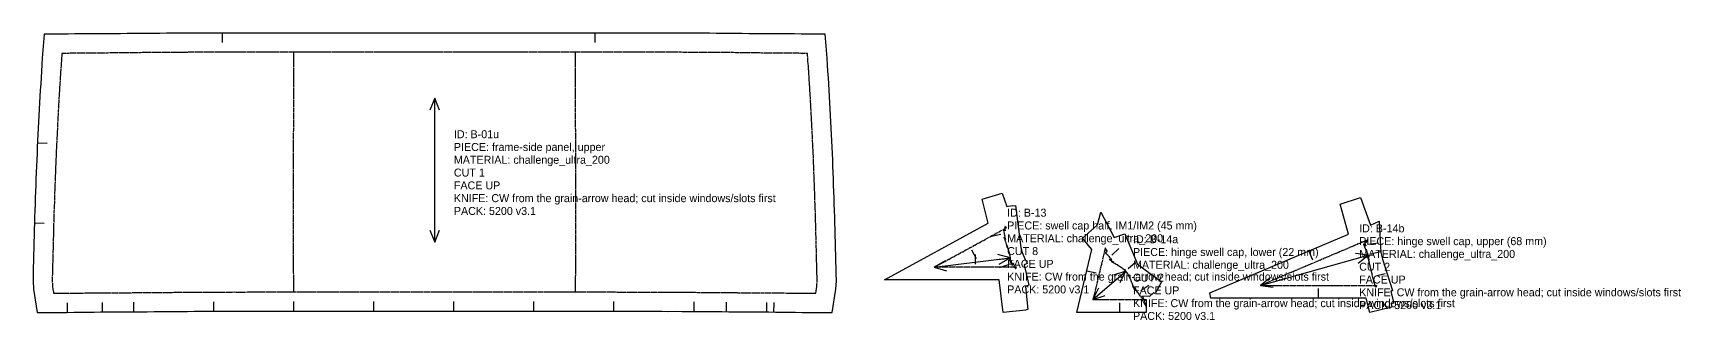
# Model space of a CAD drawing. Header units: millimetres. Extents: x 0 to 2076, y -5 to 654.
# Drawn here: x 1046 to 2076, y -5 to 175 of the extents above; entities that cross this region are included whole.
import ezdxf

# ---------------------------------------------------------------- set-up
doc = ezdxf.new("R2010")
doc.units = ezdxf.units.MM
doc.linetypes.add('DASHED', pattern=[1.524, 1.27, -0.254])
for name, color, linetype in [('CUT', 7, 'Continuous'), ('GRAIN', 5, 'Continuous'), ('NOTCH', 1, 'Continuous'), ('SEW', 3, 'Continuous'), ('TEXT', 2, 'Continuous')]:
    doc.layers.add(name, color=color, linetype=linetype)

# ---------------------------------------------------------------- blocks, each defined once
blk = doc.blocks.new('B-01u_2')
at = {"layer": 'CUT'}
blk.add_lwpolyline([(649.4, 633.2), (651.8, 618.6), (666.2, 618.6), (670.4, 618.6), (674.6, 618.7), (678.8, 618.7), (683, 618.8), (687.2, 618.8), (691.2, 618.9), (695.5, 618.9), (699.6, 618.9), (703.8, 618.9), (708.1, 618.9), (712.2, 619), (716.3, 619), (720.5, 619), (724.7, 619.1), (728.8, 619.1), (733.1, 619.1), (737.2, 619.2), (741.4, 619.2), (745.6, 619.2), (749.7, 619.3), (753.9, 619.3), (758.1, 619.3), (762.2, 619.3), (766.4, 619.3), (770.6, 619.3), (774.7, 619.4), (778.9, 619.3), (783.1, 619.4), (787.3, 619.4), (791.4, 619.4), (795.6, 619.4), (799.8, 619.4), (804, 619.4), (808.2, 619.4), (812.3, 619.4), (816.5, 619.4), (820.7, 619.4), (824.8, 619.4), (829, 619.4), (833.2, 619.4), (837.4, 619.4), (841.5, 619.4), (845.7, 619.4), (849.9, 619.4), (854.1, 619.4), (858.2, 619.4), (862.4, 619.4), (866.6, 619.4), (870.8, 619.4), (874.9, 619.4), (879.1, 619.4), (883.3, 619.4), (887.5, 619.4), (891.6, 619.4), (895.8, 619.4), (900, 619.4), (904.2, 619.4), (908.4, 619.4), (912.5, 619.4), (916.7, 619.4), (920.9, 619.4), (925.1, 619.4), (929.2, 619.4), (933.4, 619.4), (937.6, 619.4), (941.8, 619.4), (945.9, 619.4), (950.1, 619.4), (954.3, 619.4), (958.5, 619.4), (962.6, 619.4), (966.8, 619.4), (971, 619.4), (975.2, 619.4), (979.3, 619.4), (983.5, 619.4), (987.7, 619.4), (991.9, 619.4), (996.1, 619.4), (1000.2, 619.4), (1004.4, 619.4), (1008.6, 619.4), (1012.7, 619.4), (1016.9, 619.3), (1021.1, 619.3), (1025.3, 619.3), (1029.4, 619.3), (1033.6, 619.3), (1037.8, 619.3), (1041.9, 619.3), (1046.1, 619.2), (1050.3, 619.3), (1054.4, 619.2), (1058.6, 619.2), (1062.7, 619.2), (1066.9, 619.1), (1071.2, 619.1), (1075.3, 619.1), (1079.5, 619.1), (1083.7, 619), (1087.8, 619), (1091.9, 618.9), (1096.2, 618.9), (1100.3, 618.9), (1104.5, 618.9), (1108.8, 618.9), (1112.8, 618.8), (1117, 618.8), (1121.2, 618.7), (1125.4, 618.7), (1129.6, 618.6), (1133.8, 618.6), (1148.2, 618.6), (1150.6, 633.2), (1150.9, 638.3), (1150.8, 642.8), (1150.7, 646.7), (1150.6, 650.7), (1150.5, 654.6), (1150.4, 658.6), (1150.3, 662.5), (1150.2, 666.5), (1150.1, 670.4), (1150, 674.4), (1149.9, 678.3), (1149.8, 682.3), (1149.6, 686.3), (1149.5, 690.2), (1149.4, 694.2), (1149.2, 698.2), (1149.1, 702.1), (1148.9, 706.1), (1148.8, 710.1), (1148.6, 714), (1148.5, 718), (1148.3, 722), (1148.1, 725.9), (1147.9, 729.9), (1147.7, 733.9), (1147.5, 737.8), (1147.3, 741.8), (1147.1, 745.8), (1146.9, 749.8), (1146.6, 753.7), (1146.4, 757.7), (1146.2, 761.7), (1145.9, 765.6), (1145.6, 769.6), (1145.4, 773.6), (1145.1, 777.6), (1144, 792.6), (1128.9, 792.7), (1124.8, 792.8), (1120.7, 792.8), (1116.6, 792.8), (1112.5, 792.9), (1108.4, 792.9), (1104.4, 792.9), (1100.3, 793), (1096.2, 793), (1092.1, 793.1), (1088, 793.1), (1083.9, 793.2), (1079.8, 793.2), (1075.8, 793.2), (1071.6, 793.3), (1067.6, 793.3), (1063.5, 793.3), (1059.4, 793.3), (1055.3, 793.3), (1051.2, 793.4), (1047.1, 793.4), (1043, 793.4), (1038.9, 793.4), (1034.8, 793.4), (1030.7, 793.4), (1026.6, 793.4), (1022.6, 793.4), (1018.5, 793.4), (1014.4, 793.4), (1010.3, 793.4), (1006.2, 793.4), (1002.1, 793.4), (998, 793.4), (994, 793.4), (989.9, 793.4), (985.8, 793.4), (981.7, 793.4), (977.6, 793.4), (973.5, 793.4), (969.4, 793.4), (965.4, 793.4), (961.3, 793.4), (957.2, 793.4), (953.1, 793.4), (949, 793.4), (944.9, 793.4), (940.8, 793.4), (936.8, 793.4), (932.7, 793.4), (928.6, 793.4), (924.5, 793.4), (920.4, 793.4), (916.3, 793.4), (912.3, 793.4), (908.2, 793.4), (904.1, 793.4), (900, 793.4), (895.9, 793.4), (891.8, 793.4), (887.7, 793.4), (883.7, 793.4), (879.6, 793.4), (875.5, 793.4), (871.4, 793.4), (867.3, 793.4), (863.2, 793.4), (859.1, 793.4), (855.1, 793.4), (851, 793.4), (846.9, 793.4), (842.8, 793.4), (838.7, 793.4), (834.6, 793.4), (830.6, 793.4), (826.5, 793.4), (822.4, 793.4), (818.3, 793.4), (814.2, 793.4), (810.1, 793.4), (806, 793.4), (802, 793.4), (797.9, 793.4), (793.8, 793.4), (789.7, 793.4), (785.6, 793.4), (781.5, 793.4), (777.4, 793.4), (773.3, 793.4), (769.3, 793.4), (765.2, 793.4), (761.1, 793.4), (757, 793.4), (752.9, 793.4), (748.8, 793.4), (744.7, 793.3), (740.6, 793.3), (736.5, 793.3), (732.4, 793.3), (728.4, 793.2), (724.2, 793.2), (720.2, 793.2), (716.1, 793.1), (712, 793.1), (707.9, 793.1), (703.8, 793), (699.7, 793), (695.6, 792.9), (691.6, 792.9), (687.5, 792.9), (683.4, 792.8), (679.3, 792.8), (675.2, 792.8), (671.1, 792.7), (656, 792.6), (654.9, 777.6), (654.6, 773.6), (654.4, 769.6), (654.1, 765.6), (653.9, 761.7), (653.6, 757.7), (653.4, 753.7), (653.1, 749.8), (652.9, 745.8), (652.7, 741.8), (652.5, 737.8), (652.3, 733.9), (652.1, 729.9), (651.9, 725.9), (651.7, 722), (651.6, 718), (651.4, 714), (651.2, 710.1), (651.1, 706.1), (650.9, 702.1), (650.8, 698.2), (650.6, 694.2), (650.5, 690.2), (650.4, 686.3), (650.3, 682.3), (650.1, 678.3), (650, 674.4), (649.9, 670.4), (649.8, 666.5), (649.7, 662.5), (649.6, 658.6), (649.5, 654.6), (649.4, 650.6), (649.3, 646.7), (649.2, 642.8), (649.1, 638.3)], close=True, dxfattribs=at)
at = {"layer": 'GRAIN'}
for points in [[(903.1, 745.2), (900, 752.6), (896.9, 745.2)], [(900, 662.6), (900, 752.6)], [(896.9, 670), (900, 662.6), (903.1, 670)]]:
    blk.add_lwpolyline(points, dxfattribs=at)
at = {"layer": 'NOTCH'}
for points in [[(767.2, 793.4), (767.2, 787.4)], [(1000, 793.4), (1000, 787.4)], [(651.9, 724.8), (657.9, 724.6)], [(650, 674.7), (656, 674.5)], [(670.6, 618.6), (670.6, 624.6)], [(692.5, 618.9), (692.5, 624.9)], [(692.5, 618.9), (692.5, 624.9)], [(692.5, 618.9), (692.5, 624.9)], [(692.5, 618.9), (692.5, 624.9)], [(692.5, 618.9), (692.5, 624.9)], [(692.5, 618.9), (692.5, 624.9)], [(692.5, 618.9), (692.5, 624.9)], [(712.1, 619), (712.1, 625)], [(762.1, 619.3), (762, 625.3)], [(812, 619.4), (812, 625.4)], [(862, 619.4), (862, 625.4)], [(912, 619.4), (912, 625.4)], [(962, 619.4), (962, 625.4)], [(1012, 619.4), (1012, 625.4)], [(1062, 619.2), (1062, 625.2)], [(1082.2, 619), (1082.2, 625)], [(1107.5, 618.9), (1107.5, 624.9)], [(1107.5, 618.9), (1107.5, 624.9)], [(1107.5, 618.9), (1107.5, 624.9)], [(1111.9, 618.8), (1112, 624.8)]]:
    blk.add_lwpolyline(points, dxfattribs=at)
at = {"layer": 'SEW', "linetype": 'DASHED'}
blk.add_lwpolyline([(662, 630.6), (666.2, 630.6), (670.3, 630.6), (674.5, 630.7), (678.7, 630.7), (682.9, 630.8), (687, 630.8), (691.2, 630.9), (695.4, 630.9), (699.6, 630.9), (703.7, 630.9), (707.9, 630.9), (712.1, 631), (716.3, 631), (720.4, 631), (724.6, 631.1), (728.8, 631.1), (733, 631.1), (737.1, 631.2), (741.3, 631.2), (745.5, 631.2), (749.7, 631.3), (753.8, 631.3), (758, 631.3), (762.2, 631.3), (766.4, 631.3), (770.5, 631.3), (774.7, 631.4), (778.9, 631.3), (783.1, 631.4), (787.2, 631.4), (791.4, 631.4), (795.6, 631.4), (799.8, 631.4), (804, 631.4), (808.1, 631.4), (812.3, 631.4), (816.5, 631.4), (820.7, 631.4), (824.8, 631.4), (829, 631.4), (833.2, 631.4), (837.4, 631.4), (841.5, 631.4), (845.7, 631.4), (849.9, 631.4), (854.1, 631.4), (858.2, 631.4), (862.4, 631.4), (866.6, 631.4), (870.8, 631.4), (874.9, 631.4), (879.1, 631.4), (883.3, 631.4), (887.5, 631.4), (891.6, 631.4), (895.8, 631.4), (900, 631.4), (904.2, 631.4), (908.4, 631.4), (912.5, 631.4), (916.7, 631.4), (920.9, 631.4), (925.1, 631.4), (929.2, 631.4), (933.4, 631.4), (937.6, 631.4), (941.8, 631.4), (945.9, 631.4), (950.1, 631.4), (954.3, 631.4), (958.5, 631.4), (962.6, 631.4), (966.8, 631.4), (971, 631.4), (975.2, 631.4), (979.3, 631.4), (983.5, 631.4), (987.7, 631.4), (991.9, 631.4), (996, 631.4), (1000.2, 631.4), (1004.4, 631.4), (1008.6, 631.4), (1012.7, 631.4), (1016.9, 631.3), (1021.1, 631.3), (1025.3, 631.3), (1029.5, 631.3), (1033.6, 631.3), (1037.8, 631.3), (1042, 631.3), (1046.2, 631.2), (1050.3, 631.3), (1054.5, 631.2), (1058.7, 631.2), (1062.9, 631.2), (1067, 631.1), (1071.2, 631.1), (1075.4, 631.1), (1079.6, 631.1), (1083.7, 631), (1087.9, 631), (1092.1, 630.9), (1096.3, 630.9), (1100.4, 630.9), (1104.6, 630.9), (1108.8, 630.9), (1113, 630.8), (1117.1, 630.8), (1121.3, 630.7), (1125.5, 630.7), (1129.7, 630.6), (1133.8, 630.6), (1138, 630.6), (1138.7, 634.6), (1138.9, 638.5), (1138.8, 642.5), (1138.7, 646.4), (1138.6, 650.3), (1138.5, 654.3), (1138.4, 658.2), (1138.3, 662.2), (1138.2, 666.1), (1138.1, 670.1), (1138, 674), (1137.9, 678), (1137.8, 681.9), (1137.6, 685.9), (1137.5, 689.8), (1137.4, 693.8), (1137.2, 697.7), (1137.1, 701.7), (1136.9, 705.6), (1136.8, 709.6), (1136.6, 713.5), (1136.5, 717.5), (1136.3, 721.4), (1136.1, 725.4), (1135.9, 729.3), (1135.7, 733.3), (1135.5, 737.2), (1135.3, 741.2), (1135.1, 745.1), (1134.9, 749.1), (1134.7, 753), (1134.4, 757), (1134.2, 760.9), (1133.9, 764.9), (1133.7, 768.8), (1133.4, 772.8), (1133.1, 776.7), (1132.8, 780.7), (1128.8, 780.7), (1124.7, 780.8), (1120.6, 780.8), (1116.5, 780.8), (1112.4, 780.9), (1108.3, 780.9), (1104.2, 780.9), (1100.2, 781), (1096.1, 781), (1092, 781.1), (1087.9, 781.1), (1083.8, 781.2), (1079.7, 781.2), (1075.7, 781.2), (1071.6, 781.3), (1067.5, 781.3), (1063.4, 781.3), (1059.3, 781.3), (1055.2, 781.3), (1051.1, 781.4), (1047.1, 781.4), (1043, 781.4), (1038.9, 781.4), (1034.8, 781.4), (1030.7, 781.4), (1026.6, 781.4), (1022.5, 781.4), (1018.5, 781.4), (1014.4, 781.4), (1010.3, 781.4), (1006.2, 781.4), (1002.1, 781.4), (998, 781.4), (994, 781.4), (989.9, 781.4), (985.8, 781.4), (981.7, 781.4), (977.6, 781.4), (973.5, 781.4), (969.4, 781.4), (965.4, 781.4), (961.3, 781.4), (957.2, 781.4), (953.1, 781.4), (949, 781.4), (944.9, 781.4), (940.8, 781.4), (936.8, 781.4), (932.7, 781.4), (928.6, 781.4), (924.5, 781.4), (920.4, 781.4), (916.3, 781.4), (912.3, 781.4), (908.2, 781.4), (904.1, 781.4), (900, 781.4), (895.9, 781.4), (891.8, 781.4), (887.7, 781.4), (883.7, 781.4), (879.6, 781.4), (875.5, 781.4), (871.4, 781.4), (867.3, 781.4), (863.2, 781.4), (859.1, 781.4), (855.1, 781.4), (851, 781.4), (846.9, 781.4), (842.8, 781.4), (838.7, 781.4), (834.6, 781.4), (830.6, 781.4), (826.5, 781.4), (822.4, 781.4), (818.3, 781.4), (814.2, 781.4), (810.1, 781.4), (806, 781.4), (802, 781.4), (797.9, 781.4), (793.8, 781.4), (789.7, 781.4), (785.6, 781.4), (781.5, 781.4), (777.5, 781.4), (773.4, 781.4), (769.3, 781.4), (765.2, 781.4), (761.1, 781.4), (757, 781.4), (752.9, 781.4), (748.9, 781.4), (744.8, 781.3), (740.7, 781.3), (736.6, 781.3), (732.5, 781.3), (728.4, 781.2), (724.3, 781.2), (720.3, 781.2), (716.2, 781.1), (712.1, 781.1), (708, 781.1), (703.9, 781), (699.8, 781), (695.8, 780.9), (691.7, 780.9), (687.6, 780.9), (683.5, 780.8), (679.4, 780.8), (675.3, 780.8), (671.2, 780.7), (667.2, 780.7), (666.9, 776.7), (666.6, 772.8), (666.3, 768.8), (666.1, 764.9), (665.8, 760.9), (665.6, 757), (665.3, 753), (665.1, 749.1), (664.9, 745.1), (664.7, 741.2), (664.5, 737.2), (664.3, 733.3), (664.1, 729.3), (663.9, 725.4), (663.7, 721.4), (663.5, 717.5), (663.4, 713.5), (663.2, 709.6), (663.1, 705.6), (662.9, 701.7), (662.8, 697.7), (662.6, 693.8), (662.5, 689.8), (662.4, 685.9), (662.2, 681.9), (662.1, 678), (662, 674), (661.9, 670.1), (661.8, 666.1), (661.7, 662.2), (661.6, 658.2), (661.5, 654.3), (661.4, 650.3), (661.3, 646.4), (661.2, 642.5), (661.1, 638.5), (661.3, 634.6)], close=True, dxfattribs=at)
for points in [[(812, 631.4), (812, 637.7), (811.9, 643.9), (811.9, 650.2), (811.9, 656.4), (811.9, 662.7), (811.9, 668.9), (811.9, 675.2), (811.9, 681.4), (811.9, 687.7), (811.9, 693.9), (811.9, 700.2), (811.9, 706.4), (811.9, 712.7), (811.9, 718.9), (811.9, 725.2), (811.9, 731.4), (812, 737.7), (812, 743.9), (812, 750.2), (812, 756.4), (812, 762.7), (812, 768.9), (812, 775.2), (812, 781.4)], [(988, 631.4), (988, 637.7), (988.1, 643.9), (988.1, 650.2), (988.1, 656.4), (988.1, 662.7), (988.1, 668.9), (988.1, 675.2), (988.1, 681.4), (988.1, 687.7), (988.1, 693.9), (988.1, 700.2), (988.1, 706.4), (988.1, 712.7), (988.1, 718.9), (988.1, 725.2), (988.1, 731.4), (988, 737.7), (988, 743.9), (988, 750.2), (988, 756.4), (988, 762.7), (988, 768.9), (988, 775.2), (988, 781.4)]]:
    blk.add_lwpolyline(points, dxfattribs=at)
at = {"layer": 'TEXT'}
for s, p in [('ID: B-01u', (912, 727.6)), ('PIECE: frame-side panel, upper', (912, 719.6)), ('MATERIAL: challenge_ultra_200', (912, 711.6)), ('CUT 1', (912, 703.6)), ('FACE UP', (912, 695.6)), ('KNIFE: CW from the grain-arrow head; cut inside windows/slots first', (912, 687.6)), ('PACK: 5200 v3.1', (912, 679.6))]:
    blk.add_text(s, height=5, dxfattribs=at).set_placement(p)
blk = doc.blocks.new('B-13_3')
at = {"layer": 'CUT'}
blk.add_lwpolyline([(-31, -8), (-31, -7.8), (33.7, 27.5), (29.9, 42.6), (42.5, 46.4), (45.4, 38), (48.8, 38.5), (48.8, 38.4), (50.9, 38.7), (54.2, 12.4), (54.4, 11.6), (54.8, 10), (54.8, 9.7), (57.1, 4.5), (57.6, 3.5), (58.1, 2.4), (56.2, 1.5), (59.1, -11.3), (57.1, -12), (58.5, -26.4), (57.3, -26.6), (57.3, -26.9), (43, -28.3), (40.5, -8)], close=True, dxfattribs=at)
at = {"layer": 'GRAIN'}
for points in [[(0, 0), (47.4, 5.8)], [(6.9, 4), (0, 0), (7.7, -2.2)], [(40.5, 1.8), (47.4, 5.8), (39.7, 8)]]:
    blk.add_lwpolyline(points, dxfattribs=at)
at = {"layer": 'NOTCH'}
for points in [[(35.8, 19.5), (41.7, 20.7)], [(26.4, 5.3), (23.5, 10.6)], [(25.7, 8), (25.7, 2)], [(39.5, 4.8), (45.4, 5.5)], [(40.8, -0.1), (46.5, 1.7)]]:
    blk.add_lwpolyline(points, dxfattribs=at)
at = {"layer": 'SEW', "linetype": 'DASHED'}
blk.add_lwpolyline([(0, 0), (45.2, 24.7), (44.1, 25.4), (44.2, 24.1), (44.3, 22.7), (43.2, 23.7), (43.5, 22.2), (43.8, 20.6), (44.1, 19), (44.5, 17.4), (43.6, 18.9), (44.1, 17.2), (44.7, 15.5), (45.2, 13.8), (45.7, 12.2), (45.3, 13.8), (45.8, 12.3), (46.3, 10.9), (46.7, 9.6), (47, 8.3), (47.2, 7), (47.4, 5.8), (47.5, 4.5), (47.3, 5.8), (47.4, 4.4), (47.2, 5.8), (47.2, 4.3), (47, 5.9), (47.1, 4.2), (46.9, 5.9), (47.1, 4.2), (47, 6), (47.3, 4.2), (47.7, 2.5), (47.9, 4.2), (48.3, 2.6), (48.8, 1.1), (49.2, 2.6), (49.8, 1.3), (50.3, 0.1), (50.9, -1.1), (51.5, 0)], close=True, dxfattribs=at)
at = {"layer": 'TEXT'}
for s, p in [('ID: B-13', (45.6, 31.6)), ('PIECE: swell cap half, IM1/IM2 (45 mm)', (45.6, 23.6)), ('MATERIAL: challenge_ultra_200', (45.6, 15.6)), ('CUT 8', (45.6, 7.6)), ('FACE UP', (45.6, -0.4)), ('KNIFE: CW from the grain-arrow head; cut inside windows/slots first', (45.6, -8.4)), ('PACK: 5200 v3.1', (45.6, -16.4))]:
    blk.add_text(s, height=5, dxfattribs=at).set_placement(p)
blk = doc.blocks.new('B-14a_4')
at = {"layer": 'CUT'}
blk.add_lwpolyline([(-10.1, -8), (-0.7, 31.4), (-6.5, 38.5), (2.9, 46.8), (4.8, 54.8), (13.3, 38.9), (19.8, 41.2), (27.9, 22.2), (42.9, 11.2), (38.8, 3.9), (37.7, 4.3), (35.2, 1.9), (31, 2.1), (33.3, -4), (33.3, -8)], close=True, dxfattribs=at)
at = {"layer": 'GRAIN'}
for points in [[(0, 0), (20.5, 17.9)], [(17, 10.7), (20.5, 17.9), (12.9, 15.4)], [(3.5, 7.2), (0, 0), (7.6, 2.5)]]:
    blk.add_lwpolyline(points, dxfattribs=at)
at = {"layer": 'NOTCH'}
for points in [[(16.2, 32), (11.8, 27.9)], [(26.5, 23.2), (22, 19.2)], [(-3.9, 18.1), (1.9, 16.7)], [(34.8, 8.8), (29.8, 5.5)], [(16.7, -8), (16.7, -2)]]:
    blk.add_lwpolyline(points, dxfattribs=at)
at = {"layer": 'SEW', "linetype": 'DASHED'}
blk.add_lwpolyline([(0, 0), (33.3, 0), (32.4, -0.8), (31.5, 0.1), (30.6, 1.1), (29.7, 2.2), (28.8, 3.4), (27.9, 4.7), (27, 6.1), (26.1, 7.5), (26.2, 5.8), (25.5, 7.4), (24.8, 9), (25.3, 7.4), (24.8, 9), (24.3, 10.6), (23.8, 12), (23.2, 13.4), (22.6, 14.7), (22, 15.9), (21.2, 16.9), (20.5, 17.9), (19.6, 18.8), (20.4, 17.8), (19.4, 18.7), (18.3, 19.6), (17.1, 20.4), (15.7, 21.3), (14.3, 22.1), (12.9, 23), (11.3, 23.8), (13, 23.2), (11.5, 24.2), (10.1, 25.2), (11.8, 25), (10.7, 26.2), (9.6, 27.4), (8.6, 28.5), (7.7, 29.6), (9, 30.2), (8.3, 31.3), (7.7, 32.4)], close=True, dxfattribs=at)
at = {"layer": 'TEXT'}
for s, p in [('PIECE: hinge swell cap, lower (22 mm)', (25, 27.3)), ('ID: B-14a', (25, 35.3)), ('MATERIAL: challenge_ultra_200', (25, 19.3)), ('CUT 2', (25, 11.3)), ('FACE UP', (25, 3.3)), ('KNIFE: CW from the grain-arrow head; cut inside windows/slots first', (25, -4.7)), ('PACK: 5200 v3.1', (25, -12.7))]:
    blk.add_text(s, height=5, dxfattribs=at).set_placement(p)
blk = doc.blocks.new('B-14b_5')
at = {"layer": 'CUT'}
blk.add_lwpolyline([(-31.7, -4.7), (55, 32), (49.7, 50.9), (62.4, 55.1), (68.8, 37.8), (74.1, 40.1), (75.1, 20.5), (76.2, 16.4), (82.5, -3.2), (81.4, -3.7), (83.4, -11.1), (81.6, -11.6), (82, -13.7), (68.4, -16.9), (66, -8), (-31, -8)], close=True, dxfattribs=at)
at = {"layer": 'GRAIN'}
for points in [[(0, 0), (67.2, 18.9)], [(61, 13.9), (67.2, 18.9), (59.3, 19.9)], [(6.2, 5), (0, 0), (7.9, -1)]]:
    blk.add_lwpolyline(points, dxfattribs=at)
at = {"layer": 'NOTCH'}
for points in [[(30.2, 21.5), (32.6, 16)], [(73.6, 26.4), (67.7, 25.5)], [(74.9, 21.1), (69.2, 19.5)], [(77.9, 7.2), (72.1, 5.7)], [(36.2, -8), (36.2, -2)]]:
    blk.add_lwpolyline(points, dxfattribs=at)
at = {"layer": 'SEW', "linetype": 'DASHED'}
blk.add_lwpolyline([(0, 0), (72.4, 0), (72, -1.2), (71.6, 0), (71.2, 1.3), (70.8, 2.7), (70.5, 4.1), (70.1, 5.6), (69.7, 7.2), (69.3, 8.9), (68.9, 10.6), (68.5, 12.3), (68.1, 14.1), (67.7, 15.8), (67.3, 17.4), (67.8, 15.8), (67.4, 17.4), (67.1, 18.8), (66.8, 20.2), (67.2, 18.9), (67.6, 17.7), (67.2, 18.9), (66.9, 20.1), (66.5, 21.3), (66, 22.6), (66.4, 21.2), (66.8, 19.8), (66.3, 21.3), (65.7, 22.8), (65.1, 24.4), (64.5, 26), (65.2, 24.4), (64.6, 26.1), (65.4, 24.5), (65, 26.2), (65.8, 24.8), (65.5, 26.3), (65.2, 27.8), (66.1, 26.6), (65.9, 28), (66.8, 27), (66.7, 28.3)], close=True, dxfattribs=at)
at = {"layer": 'TEXT'}
for s, p in [('ID: B-14b', (61.7, 33.2)), ('PIECE: hinge swell cap, upper (68 mm)', (61.7, 25.2)), ('MATERIAL: challenge_ultra_200', (61.7, 17.2)), ('CUT 2', (61.7, 9.2)), ('FACE UP', (61.7, 1.2)), ('KNIFE: CW from the grain-arrow head; cut inside windows/slots first', (61.7, -6.8)), ('PACK: 5200 v3.1', (61.7, -14.8))]:
    blk.add_text(s, height=5, dxfattribs=at).set_placement(p)

msp = doc.modelspace()

# ---------------------------------------------------------------- block references
at = {"layer": 'CUT'}
for name, p in [('B-01u_2', (397.1, -618.6)), ('B-13_3', (1609.1, 28.3)), ('B-14a_4', (1708.3, 8)), ('B-14b_5', (1812.9, 16.9))]:
    msp.add_blockref(name, p, dxfattribs=at)

doc.saveas('drawing.dxf')
